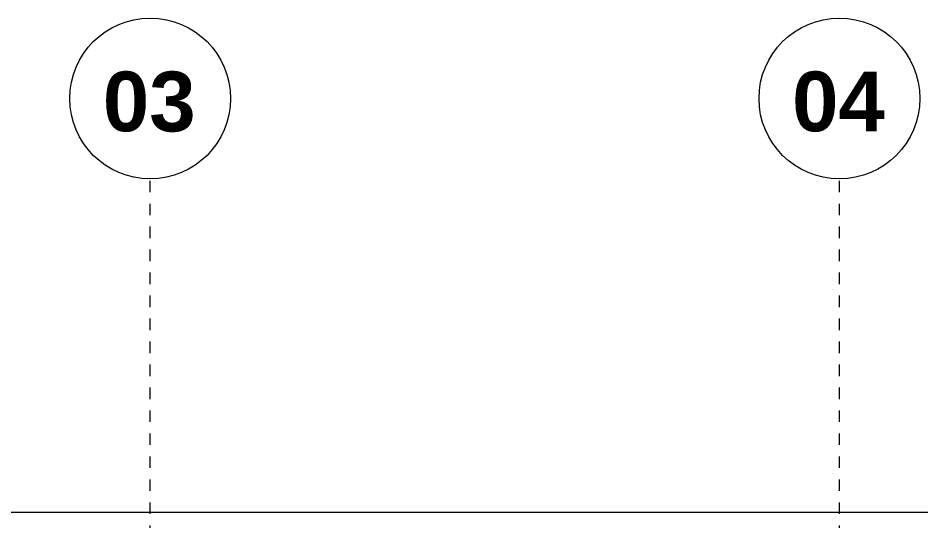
# Model space of a CAD drawing. Header units: metres. Extents: x -5 to 264, y -2 to 18.
# Drawn here: x 10.85 to 18.71, y 14.04 to 18.42 of the extents above; entities that cross this region are included whole.
import ezdxf

# ---------------------------------------------------------------- set-up
doc = ezdxf.new("R2010")
doc.units = ezdxf.units.M
doc.linetypes.add('Grid Line', pattern=[0.022225, 0.0127, -0.003175, 0.003175, -0.003175])
for name, color, linetype, lineweight in [('A-WALL', 7, 'Continuous', 9), ('S-GRID-IDEN', 7, 'Continuous', 5), ('S-GRID-IDEN-2', 7, 'Continuous', 18)]:
    doc.layers.add(name, color=color, linetype=linetype, lineweight=lineweight)
doc.layers.add('S-GRID-3', color=9, linetype='Grid Line', lineweight=5, true_color=0x808080)
doc.styles.add('Arial_B', font='arialbd.ttf', dxfattribs={"height": 0.52})

# ---------------------------------------------------------------- blocks, each defined once
blk = doc.blocks.new('Eixo - CABEÇA DE EIXO - PRETO-498843-CORTE A_A')
at = {"layer": 'S-GRID-IDEN-2'}
blk.add_circle((0, 17.7155), 0.7, dxfattribs=at)

msp = doc.modelspace()

# ---------------------------------------------------------------- linework, layer by layer
at = {"layer": 'A-WALL'}
msp.add_line((78.5866, 14.1134), (-0.5866, 14.1134), dxfattribs=at)
at = {"layer": 'S-GRID-3'}
for p, q in [((12, 0.1), (12, 17.0155)), ((18, 0.1), (18, 17.0155))]:
    msp.add_line(p, q, dxfattribs=at)

# ---------------------------------------------------------------- block references
at = {"layer": 'S-GRID-IDEN-2'}
for p in [(12, 0), (18, 0)]:
    msp.add_blockref('Eixo - CABEÇA DE EIXO - PRETO-498843-CORTE A_A', p, dxfattribs=at)

# ---------------------------------------------------------------- texts
at = {"layer": 'S-GRID-IDEN', "char_height": 0.52, "width": 0.994092, "attachment_point": 1, "style": 'Arial_B'}
for s, insert in [('03', (11.5879, 17.9497)), ('04', (17.5879, 17.9497))]:
    msp.add_mtext(s, dxfattribs=dict(at, insert=insert))

doc.saveas('drawing.dxf')
